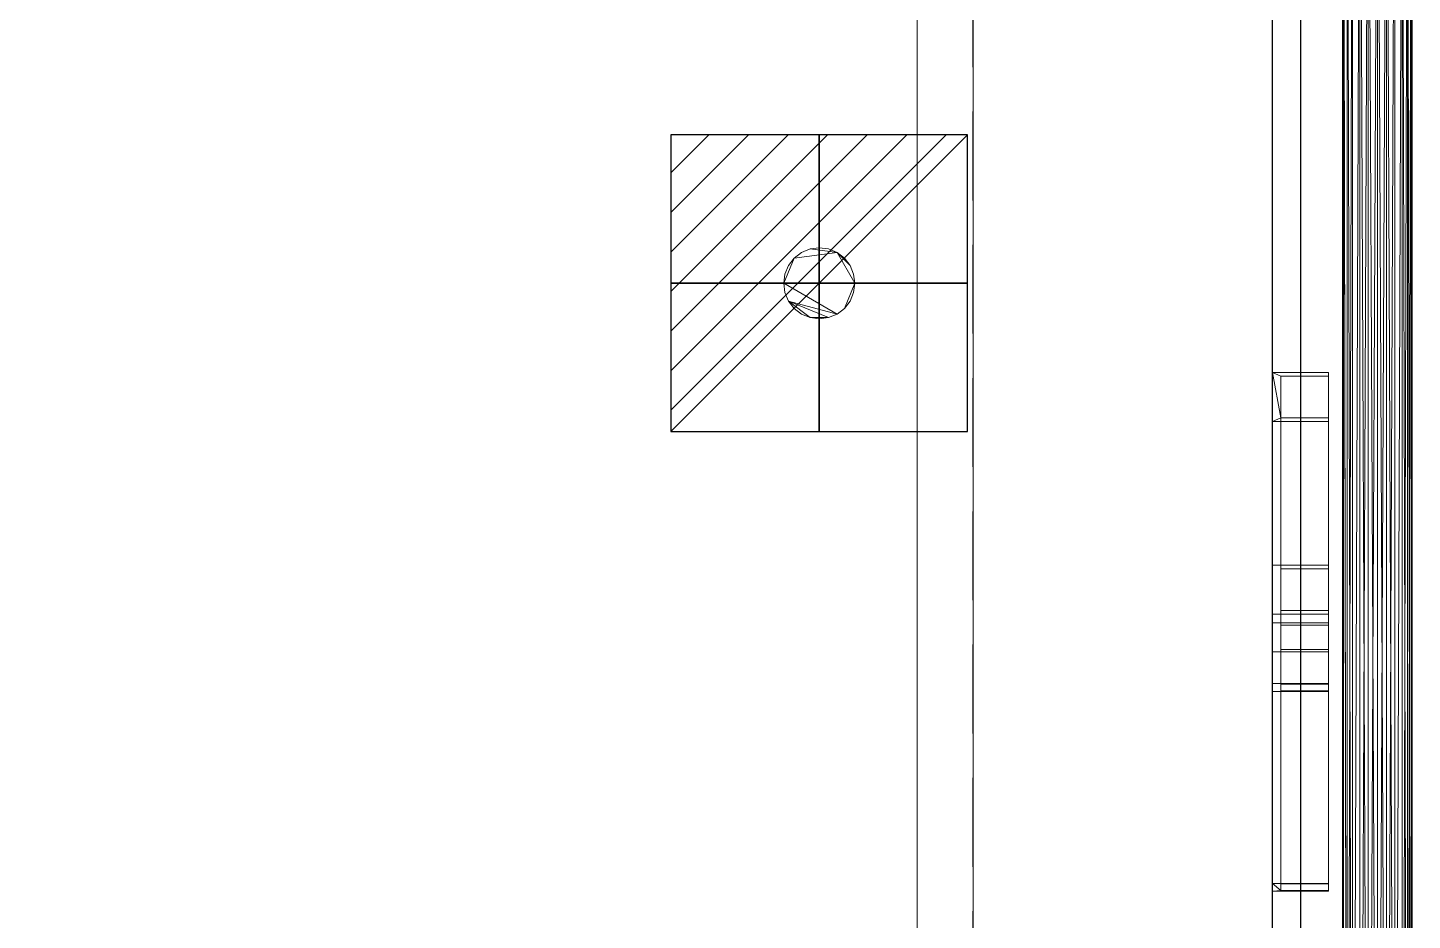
# Model space of a CAD drawing. Header units: millimetres. Extents: x -1 to 991, y -989 to 51.
# Drawn here: x 495 to 990, y -586.6 to -267.7 of the extents above; entities that cross this region are included whole.
import ezdxf

# ---------------------------------------------------------------- set-up
doc = ezdxf.new("R2010")
doc.units = ezdxf.units.MM
doc.linetypes.add('NASCOSTA', pattern=[9.525, 6.35, -3.175])
for name, color, linetype in [('IQ_200_2D', 1, 'Continuous'), ('IQ_200_3D', 1, 'Continuous'), ('IQ_204_2D', 7, 'Continuous'), ('IQ_CON_ELECTRICITY_INT', 7, 'Continuous')]:
    doc.layers.add(name, color=color, linetype=linetype)

# ---------------------------------------------------------------- blocks, each defined once
blk = doc.blocks.new('*X2')
at = {"color": 0}
for p, q in [((286.774344, 2204.447934), (296.618251, 2214.291842)), ((286.774344, 2205.862148), (295.204037, 2214.291842)), ((286.774344, 2207.276361), (293.789824, 2214.291842)), ((286.774344, 2208.690575), (292.37561, 2214.291842)), ((286.774344, 2210.104788), (290.961397, 2214.291842)), ((286.774344, 2211.519002), (289.547183, 2214.291842)), ((286.774344, 2212.933216), (288.13297, 2214.291842))]:
    blk.add_line(p, q, dxfattribs=at)
blk = doc.blocks.new('ELECTRICITY')
for p, q in [((2.121, 2.121), (-2.121, 2.121)), ((-2.121, 2.121), (-2.121, -2.121)), ((-2.121, -2.121), (2.121, 2.121)), ((2.121, -2.121), (2.121, 2.121)), ((-2.121, -2.121), (2.121, -2.121))]:
    blk.add_line(p, q)
at = {"extrusion": (-1, 0, 0)}
for p, q in [((0, -2.121, 2.121), (0, 2.121, 2.121)), ((0, 2.121, -2.121), (0, -2.121, -2.121)), ((0, 2.121, 2.121), (0, 2.121, -2.121)), ((0, 2.121, -2.121), (0, -2.121, 2.121)), ((0, -2.121, -2.121), (0, -2.121, 2.121))]:
    blk.add_line(p, q, dxfattribs=at)
at = {"extrusion": (0, -1, 0)}
for p, q in [((2.121, 0, 2.121), (-2.121, 0, 2.121)), ((-2.121, 0, -2.121), (2.121, 0, -2.121)), ((-2.121, 0, 2.121), (-2.121, 0, -2.121)), ((-2.121, 0, -2.121), (2.121, 0, 2.121)), ((2.121, 0, -2.121), (2.121, 0, 2.121))]:
    blk.add_line(p, q, dxfattribs=at)
at = {"xscale": 0.4000000000000909, "yscale": 0.4000000000000909, "zscale": 0.4000000000000909}
blk.add_blockref('*X2', (-116.831, -883.595), dxfattribs=at)
at = {"extrusion": (-1, 0, 0), "xscale": 0.3999999999999773, "yscale": 0.3999999999999773, "zscale": 0.3999999999999773}
blk.add_blockref('*X2', (-116.831, -883.595), dxfattribs=at)
at = {"extrusion": (0, -1, 0), "xscale": 0.4000000000000909, "yscale": 0.4000000000000909, "zscale": 0.4000000000000909}
blk.add_blockref('*X2', (-116.831, -883.595), dxfattribs=at)

msp = doc.modelspace()

# ---------------------------------------------------------------- linework, layer by layer
at = {"layer": 'IQ_200_2D'}
msp.add_line((950, -120), (950, -758), dxfattribs=at)
at = {"layer": 'IQ_204_2D', "linetype": 'NASCOSTA', "ltscale": 5}
msp.add_line((833, -758), (833, -120), dxfattribs=at)
at = {"layer": 'IQ_204_2D'}
for p, q in [((940, -748), (940, -120)), ((965, -127.51), (965, -855.94)), ((990, -857.92), (990, -126.56))]:
    msp.add_line(p, q, dxfattribs=at)

# ---------------------------------------------------------------- block references
at = {"layer": 'IQ_CON_ELECTRICITY_INT', "xscale": 25, "yscale": 25, "zscale": 25}
msp.add_blockref('ELECTRICITY', (778, -359), dxfattribs=at)

# ---------------------------------------------------------------- meshes
at = {"layer": 'IQ_200_3D', "lineweight": 9}
mesh = msp.add_polyface(dxfattribs=at)
corners = [(177, -66, 220), (177, -738, 220), (813, -738, 220), (813, -66, 220)]
mesh.append_faces([[corners[k] for k in face] for face in [(0, 1, 2, 3)]])
mesh = msp.add_polyface(dxfattribs=at)
corners = [(813, -738, 200), (177, -738, 200), (177, -66, 200), (813, -66, 200)]
mesh.append_faces([[corners[k] for k in face] for face in [(0, 1, 2, 3)]])
mesh = msp.add_polyface(dxfattribs=at)
corners = [(813, -738, 220), (813, -738, 200), (813, -66, 200), (813, -66, 220)]
mesh.append_faces([[corners[k] for k in face] for face in [(0, 1, 2, 3)]])
mesh = msp.add_polyface(dxfattribs=at)
corners = [(950, -120, 875), (40, -120, 875), (40, -758, 875), (950, -758, 875)]
mesh.append_faces([[corners[k] for k in face] for face in [(0, 1, 2, 3)]])
mesh = msp.add_polyface(dxfattribs=at)
corners = [(40, -758, 800), (40, -120, 800), (950, -120, 800), (950, -758, 800)]
mesh.append_faces([[corners[k] for k in face] for face in [(0, 1, 2, 3)]])
mesh = msp.add_polyface(dxfattribs=at)
corners = [(940, -120, 1527), (50, -120, 1527), (50, -748, 1527), (940, -748, 1527)]
mesh.append_faces([[corners[k] for k in face] for face in [(0, 1, 2, 3)]])
mesh = msp.add_polyface(dxfattribs=at)
corners = [(50, -748, 875), (50, -120, 875), (940, -120, 875), (940, -748, 875)]
mesh.append_faces([[corners[k] for k in face] for face in [(0, 1, 2, 3)]])
mesh = msp.add_polyface(dxfattribs=at)
corners = [(940, -120, 1567), (50, -120, 1567), (50, -748, 1567), (940, -748, 1567)]
mesh.append_faces([[corners[k] for k in face] for face in [(0, 1, 2, 3)]])
mesh = msp.add_polyface(dxfattribs=at)
corners = [(50, -748, 1527), (50, -120, 1527), (940, -120, 1527), (940, -748, 1527)]
mesh.append_faces([[corners[k] for k in face] for face in [(0, 1, 2, 3)]])
mesh = msp.add_polyface(dxfattribs=at)
corners = [(833, -120, 800), (157, -120, 800), (157, -658, 800), (833, -658, 800)]
mesh.append_faces([[corners[k] for k in face] for face in [(0, 1, 2, 3)]])
mesh = msp.add_polyface(dxfattribs=at)
corners = [(157, -658, 220), (157, -120, 220), (833, -120, 220), (833, -658, 220)]
mesh.append_faces([[corners[k] for k in face] for face in [(0, 1, 2, 3)]])
mesh = msp.add_polyface(dxfattribs=at)
corners = [(833, -658, 800), (833, -658, 220), (833, -120, 220), (833, -120, 800)]
mesh.append_faces([[corners[k] for k in face] for face in [(0, 1, 2, 3)]])
mesh = msp.add_polyface(dxfattribs=at)
corners = [(940, -748, 1527), (940, -748, 875), (940, -120, 875), (940, -120, 1527)]
mesh.append_faces([[corners[k] for k in face] for face in [(0, 1, 2, 3)]])
mesh = msp.add_polyface(dxfattribs=at)
corners = [(940, -748, 1567), (940, -748, 1527), (940, -120, 1527), (940, -120, 1567)]
mesh.append_faces([[corners[k] for k in face] for face in [(0, 1, 2, 3)]])
mesh = msp.add_polyface(dxfattribs=at)
corners = [(950, -758, 875), (950, -758, 800), (950, -120, 800), (950, -120, 875)]
mesh.append_faces([[corners[k] for k in face] for face in [(0, 1, 2, 3)]])
mesh = msp.add_polyface(dxfattribs=at)
corners = [(990, -130.95, 1378.11), (990, -854.54, 1025.7), (989.57, -853.13, 1022.79), (988.33, -851.81, 1020.08), (986.34, -850.67, 1017.76), (983.75, -849.8, 1015.97), (980.74, -849.26, 1014.85), (977.5, -849.07, 1014.47), (974.26, -849.26, 1014.85), (971.25, -849.8, 1015.97), (968.66, -850.67, 1017.76), (966.67, -851.81, 1020.08), (965.43, -853.13, 1022.79), (965, -854.54, 1025.7), (965, -130.95, 1378.11), (965.43, -129.54, 1375.2), (966.67, -128.22, 1372.49), (968.66, -127.08, 1370.16), (971.25, -126.21, 1368.37), (974.26, -125.67, 1367.25), (977.5, -125.48, 1366.87), (980.74, -125.67, 1367.25), (983.75, -126.21, 1368.37), (986.34, -127.08, 1370.16), (988.33, -128.22, 1372.49), (989.57, -129.54, 1375.2)]
mesh.append_faces([[corners[k] for k in face] for face in [(1, 25, 0), (14, 12, 13)]], dxfattribs={"vtx0": -1})
mesh.append_faces([[corners[k] for k in face] for face in [(3, 24, 2), (8, 19, 7)]], dxfattribs={"vtx0": -1, "vtx1": -1})
mesh.append_faces([[corners[k] for k in face] for face in [(25, 1, 2), (21, 5, 6), (2, 24, 25), (3, 23, 24), (6, 20, 21), (18, 8, 9), (15, 11, 12), (8, 18, 19), (7, 19, 20), (10, 16, 17), (12, 14, 15)]], dxfattribs={"vtx0": -1, "vtx2": -1})
mesh.append_faces([[corners[k] for k in face] for face in [(3, 4, 23), (21, 22, 5), (6, 7, 20), (10, 11, 16), (15, 16, 11)]], dxfattribs={"vtx1": -1, "vtx2": -1})
mesh.append_faces([[corners[k] for k in face] for face in [(4, 5, 22, 23), (9, 10, 17, 18)]], dxfattribs={"vtx1": -1, "vtx3": -1})
mesh = msp.add_polyface(dxfattribs=at)
corners = [(990, -854.54, 1025.7), (990, -130.95, 1378.11), (989.57, -132.37, 1381.02), (988.33, -133.69, 1383.73), (986.34, -134.82, 1386.05), (983.75, -135.69, 1387.84), (980.74, -136.24, 1388.96), (977.5, -136.43, 1389.35), (974.26, -136.24, 1388.96), (971.25, -135.69, 1387.84), (968.66, -134.82, 1386.05), (966.67, -133.69, 1383.73), (965.43, -132.37, 1381.02), (965, -130.95, 1378.11), (965, -854.54, 1025.7), (965.43, -855.96, 1028.61), (966.67, -857.28, 1031.32), (968.66, -858.41, 1033.65), (971.25, -859.28, 1035.44), (974.26, -859.83, 1036.56), (977.5, -860.02, 1036.94), (980.74, -859.83, 1036.56), (983.75, -859.28, 1035.44), (986.34, -858.41, 1033.65), (988.33, -857.28, 1031.32), (989.57, -855.96, 1028.61)]
mesh.append_faces([[corners[k] for k in face] for face in [(1, 25, 0)]], dxfattribs={"vtx0": -1})
mesh.append_faces([[corners[k] for k in face] for face in [(12, 16, 11), (23, 4, 22), (21, 6, 20)]], dxfattribs={"vtx0": -1, "vtx1": -1})
mesh.append_faces([[corners[k] for k in face] for face in [(16, 10, 11), (17, 9, 10), (19, 7, 8), (5, 21, 22), (2, 24, 25), (21, 5, 6), (20, 6, 7), (22, 4, 5), (23, 3, 4), (25, 1, 2)]], dxfattribs={"vtx0": -1, "vtx2": -1})
mesh.append_faces([[corners[k] for k in face] for face in [(15, 16, 12), (14, 15, 12), (18, 19, 8), (17, 18, 9), (16, 17, 10), (8, 9, 18), (19, 20, 7), (23, 24, 3), (2, 3, 24)]], dxfattribs={"vtx1": -1, "vtx2": -1})
mesh.append_faces([[corners[k] for k in face] for face in [(12, 13, 14)]], dxfattribs={"vtx2": -1})
mesh = msp.add_polyface(dxfattribs=at)
corners = [(778, -346.3, 200), (774.71, -346.73, 200), (771.65, -348, 200), (769.02, -350.02, 200), (767, -352.65, 200), (765.73, -355.71, 200), (765.3, -359, 200), (765.73, -362.29, 200), (767, -365.35, 200), (769.02, -367.98, 200), (771.65, -370, 200), (774.71, -371.27, 200), (778, -371.7, 200), (781.29, -371.27, 200), (784.35, -370, 200), (786.98, -367.98, 200), (789, -365.35, 200), (790.27, -362.29, 200), (790.7, -359, 200), (790.27, -355.71, 200), (789, -352.65, 200), (786.98, -350.02, 200), (784.35, -348, 200), (781.29, -346.73, 200)]
mesh.append_faces([[corners[k] for k in face] for face in [(22, 20, 21)]], dxfattribs={"vtx0": -1})
mesh.append_faces([[corners[k] for k in face] for face in [(22, 3, 6, 18)]], dxfattribs={"vtx0": -1, "vtx1": -1, "vtx2": -1, "vtx3": -1})
mesh.append_faces([[corners[k] for k in face] for face in [(8, 11, 13, 14), (18, 6, 14, 15)]], dxfattribs={"vtx0": -1, "vtx1": -1, "vtx3": -1})
mesh.append_faces([[corners[k] for k in face] for face in [(10, 11, 8, 9), (0, 1, 22, 23)]], dxfattribs={"vtx1": -1})
mesh.append_faces([[corners[k] for k in face] for face in [(11, 12, 13)]], dxfattribs={"vtx2": -1})
mesh.append_faces([[corners[k] for k in face] for face in [(6, 7, 8, 14), (1, 2, 3, 22), (18, 19, 20, 22)]], dxfattribs={"vtx2": -1, "vtx3": -1})
mesh.append_faces([[corners[k] for k in face] for face in [(3, 4, 5, 6), (15, 16, 17, 18)]], dxfattribs={"vtx3": -1})
mesh = msp.add_polyface(dxfattribs=at)
corners = [(778, -346.3, 194.6), (781.29, -346.73, 194.6), (784.35, -348, 194.6), (786.98, -350.02, 194.6), (789, -352.65, 194.6), (790.27, -355.71, 194.6), (790.7, -359, 194.6), (790.27, -362.29, 194.6), (789, -365.35, 194.6), (786.98, -367.98, 194.6), (784.35, -370, 194.6), (781.29, -371.27, 194.6), (778, -371.7, 194.6), (774.71, -371.27, 194.6), (771.65, -370, 194.6), (769.02, -367.98, 194.6), (767, -365.35, 194.6), (765.73, -362.29, 194.6), (765.3, -359, 194.6), (765.73, -355.71, 194.6), (767, -352.65, 194.6), (769.02, -350.02, 194.6), (771.65, -348, 194.6), (774.71, -346.73, 194.6)]
mesh.append_faces([[corners[k] for k in face] for face in [(4, 2, 3), (16, 13, 14, 15)]], dxfattribs={"vtx0": -1})
mesh.append_faces([[corners[k] for k in face] for face in [(11, 16, 10)]], dxfattribs={"vtx0": -1, "vtx1": -1})
mesh.append_faces([[corners[k] for k in face] for face in [(10, 18, 6, 9)]], dxfattribs={"vtx0": -1, "vtx1": -1, "vtx2": -1})
mesh.append_faces([[corners[k] for k in face] for face in [(2, 6, 18, 21)]], dxfattribs={"vtx0": -1, "vtx1": -1, "vtx2": -1, "vtx3": -1})
mesh.append_faces([[corners[k] for k in face] for face in [(7, 8, 9, 6), (0, 1, 2, 23), (19, 20, 21, 18)]], dxfattribs={"vtx2": -1})
mesh.append_faces([[corners[k] for k in face] for face in [(4, 5, 6, 2), (11, 12, 13, 16), (16, 17, 18, 10), (21, 22, 23, 2)]], dxfattribs={"vtx2": -1, "vtx3": -1})
mesh = msp.add_polyface(dxfattribs=at)
corners = [(778, -346.3, 194.6), (774.71, -346.73, 194.6), (771.65, -348, 194.6), (769.02, -350.02, 194.6), (767, -352.65, 194.6), (765.73, -355.71, 194.6), (765.3, -359, 194.6), (765.73, -362.29, 194.6), (767, -365.35, 194.6), (769.02, -367.98, 194.6), (771.65, -370, 194.6), (774.71, -371.27, 194.6), (778, -371.7, 194.6), (778, -371.7, 200), (774.71, -371.27, 200), (771.65, -370, 200), (769.02, -367.98, 200), (767, -365.35, 200), (765.73, -362.29, 200), (765.3, -359, 200), (765.73, -355.71, 200), (767, -352.65, 200), (769.02, -350.02, 200), (771.65, -348, 200), (774.71, -346.73, 200), (778, -346.3, 200)]
mesh.append_faces([[corners[k] for k in face] for face in [(13, 14, 11, 12), (0, 1, 24, 25)]], dxfattribs={"vtx1": -1})
mesh.append_faces([[corners[k] for k in face] for face in [(14, 15, 10, 11), (16, 17, 8, 9), (15, 16, 9, 10), (17, 18, 7, 8), (6, 7, 18, 19), (19, 20, 5, 6), (20, 21, 4, 5), (22, 23, 2, 3), (21, 22, 3, 4), (23, 24, 1, 2)]], dxfattribs={"vtx1": -1, "vtx3": -1})
mesh = msp.add_polyface(dxfattribs=at)
corners = [(778, -371.7, 194.6), (781.29, -371.27, 194.6), (784.35, -370, 194.6), (786.98, -367.98, 194.6), (789, -365.35, 194.6), (790.27, -362.29, 194.6), (790.7, -359, 194.6), (790.27, -355.71, 194.6), (789, -352.65, 194.6), (786.98, -350.02, 194.6), (784.35, -348, 194.6), (781.29, -346.73, 194.6), (778, -346.3, 194.6), (778, -346.3, 200), (781.29, -346.73, 200), (784.35, -348, 200), (786.98, -350.02, 200), (789, -352.65, 200), (790.27, -355.71, 200), (790.7, -359, 200), (790.27, -362.29, 200), (789, -365.35, 200), (786.98, -367.98, 200), (784.35, -370, 200), (781.29, -371.27, 200), (778, -371.7, 200)]
mesh.append_faces([[corners[k] for k in face] for face in [(13, 14, 11, 12), (0, 1, 24, 25)]], dxfattribs={"vtx1": -1})
mesh.append_faces([[corners[k] for k in face] for face in [(14, 15, 10, 11), (16, 17, 8, 9), (15, 16, 9, 10), (17, 18, 7, 8), (6, 7, 18, 19), (19, 20, 5, 6), (20, 21, 4, 5), (22, 23, 2, 3), (21, 22, 3, 4), (23, 24, 1, 2)]], dxfattribs={"vtx1": -1, "vtx3": -1})
mesh = msp.add_polyface(dxfattribs=at)
corners = [(940, -390.9, 1226.76), (940, -408.42, 1262.72), (960, -408.42, 1262.72), (960, -407.1, 1260.03), (943, -407.1, 1260.03), (943, -392.21, 1229.46), (960, -392.21, 1229.46), (960, -390.9, 1226.76)]
mesh.append_faces([[corners[k] for k in face] for face in [(4, 1, 2, 3)]], dxfattribs={"vtx0": -1})
mesh.append_faces([[corners[k] for k in face] for face in [(7, 0, 5, 6)]], dxfattribs={"vtx1": -1})
mesh.append_faces([[corners[k] for k in face] for face in [(4, 5, 0), (0, 1, 4)]], dxfattribs={"vtx1": -1, "vtx2": -1})
mesh = msp.add_polyface(dxfattribs=at)
corners = [(960, -390.9, 1226.76), (960, -459.73, 1193.24), (940, -459.73, 1193.24), (940, -390.9, 1226.76)]
mesh.append_faces([[corners[k] for k in face] for face in [(0, 1, 2, 3)]])
mesh = msp.add_polyface(dxfattribs=at)
corners = [(940, -390.9, 1226.76), (940, -459.73, 1193.24), (940, -480.36, 1185.54), (940, -502.07, 1181.91), (940, -573.45, 1176.92), (940, -576.24, 1216.82), (940, -504.86, 1221.81), (940, -490.7, 1224.18), (940, -477.25, 1229.2), (940, -408.42, 1262.72)]
mesh.append_faces([[corners[k] for k in face] for face in [(3, 6, 7, 2)]], dxfattribs={"vtx0": -1, "vtx2": -1})
mesh.append_faces([[corners[k] for k in face] for face in [(5, 6, 3, 4)]], dxfattribs={"vtx1": -1})
mesh.append_faces([[corners[k] for k in face] for face in [(7, 8, 1, 2)]], dxfattribs={"vtx1": -1, "vtx3": -1})
mesh.append_faces([[corners[k] for k in face] for face in [(9, 0, 1, 8)]], dxfattribs={"vtx2": -1})
mesh = msp.add_polyface(dxfattribs=at)
corners = [(960, -390.9, 1226.76), (960, -392.21, 1229.46), (960, -461.05, 1195.93), (960, -481.13, 1188.44), (960, -502.27, 1184.9), (960, -573.66, 1179.91), (960, -573.45, 1176.92), (960, -502.07, 1181.91), (960, -480.36, 1185.54), (960, -459.73, 1193.24)]
mesh.append_faces([[corners[k] for k in face] for face in [(4, 7, 8, 3)]], dxfattribs={"vtx0": -1, "vtx2": -1})
mesh.append_faces([[corners[k] for k in face] for face in [(8, 9, 2, 3)]], dxfattribs={"vtx1": -1, "vtx3": -1})
mesh.append_faces([[corners[k] for k in face] for face in [(5, 6, 7, 4)]], dxfattribs={"vtx2": -1})
mesh.append_faces([[corners[k] for k in face] for face in [(9, 0, 1, 2)]], dxfattribs={"vtx3": -1})
mesh = msp.add_polyface(dxfattribs=at)
corners = [(943, -407.1, 1260.03), (943, -475.93, 1226.5), (943, -489.92, 1221.28), (943, -504.65, 1218.82), (943, -576.03, 1213.83), (943, -573.66, 1179.91), (943, -502.27, 1184.9), (943, -481.13, 1188.44), (943, -461.05, 1195.93), (943, -392.21, 1229.46)]
mesh.append_faces([[corners[k] for k in face] for face in [(6, 3, 4, 5)]], dxfattribs={"vtx0": -1})
mesh.append_faces([[corners[k] for k in face] for face in [(8, 1, 2, 7)]], dxfattribs={"vtx0": -1, "vtx2": -1})
mesh.append_faces([[corners[k] for k in face] for face in [(6, 7, 2, 3)]], dxfattribs={"vtx1": -1, "vtx3": -1})
mesh.append_faces([[corners[k] for k in face] for face in [(8, 9, 0, 1)]], dxfattribs={"vtx3": -1})
mesh = msp.add_polyface(dxfattribs=at)
corners = [(943, -392.21, 1229.46), (943, -461.05, 1195.93), (960, -461.05, 1195.93), (960, -392.21, 1229.46)]
mesh.append_faces([[corners[k] for k in face] for face in [(0, 1, 2, 3)]])
mesh = msp.add_polyface(dxfattribs=at)
corners = [(940, -408.42, 1262.72), (940, -477.25, 1229.2), (960, -477.25, 1229.2), (960, -408.42, 1262.72)]
mesh.append_faces([[corners[k] for k in face] for face in [(0, 1, 2, 3)]])
mesh = msp.add_polyface(dxfattribs=at)
corners = [(960, -407.1, 1260.03), (960, -475.93, 1226.5), (943, -475.93, 1226.5), (943, -407.1, 1260.03)]
mesh.append_faces([[corners[k] for k in face] for face in [(0, 1, 2, 3)]])
mesh = msp.add_polyface(dxfattribs=at)
corners = [(960, -407.1, 1260.03), (960, -408.42, 1262.72), (960, -477.25, 1229.2), (960, -490.7, 1224.18), (960, -504.86, 1221.81), (960, -576.24, 1216.82), (960, -576.03, 1213.83), (960, -504.65, 1218.82), (960, -489.92, 1221.28), (960, -475.93, 1226.5)]
mesh.append_faces([[corners[k] for k in face] for face in [(4, 7, 8, 3)]], dxfattribs={"vtx0": -1, "vtx2": -1})
mesh.append_faces([[corners[k] for k in face] for face in [(8, 9, 2, 3)]], dxfattribs={"vtx1": -1, "vtx3": -1})
mesh.append_faces([[corners[k] for k in face] for face in [(5, 6, 7, 4)]], dxfattribs={"vtx2": -1})
mesh.append_faces([[corners[k] for k in face] for face in [(9, 0, 1, 2)]], dxfattribs={"vtx3": -1})
mesh = msp.add_polyface(dxfattribs=at)
corners = [(940, -502.07, 1181.91), (940, -480.36, 1185.54), (940, -459.73, 1193.24), (960, -459.73, 1193.24), (960, -480.36, 1185.54), (960, -502.07, 1181.91)]
mesh.append_faces([[corners[k] for k in face] for face in [(0, 1, 4, 5)]], dxfattribs={"vtx1": -1})
mesh.append_faces([[corners[k] for k in face] for face in [(2, 3, 4, 1)]], dxfattribs={"vtx2": -1})
mesh = msp.add_polyface(dxfattribs=at)
corners = [(960, -502.27, 1184.9), (960, -481.13, 1188.44), (960, -461.05, 1195.93), (943, -461.05, 1195.93), (943, -481.13, 1188.44), (943, -502.27, 1184.9)]
mesh.append_faces([[corners[k] for k in face] for face in [(1, 4, 5, 0)]], dxfattribs={"vtx0": -1})
mesh.append_faces([[corners[k] for k in face] for face in [(1, 2, 3, 4)]], dxfattribs={"vtx3": -1})
mesh = msp.add_polyface(dxfattribs=at)
corners = [(960, -504.86, 1221.81), (960, -490.7, 1224.18), (960, -477.25, 1229.2), (940, -477.25, 1229.2), (940, -490.7, 1224.18), (940, -504.86, 1221.81)]
mesh.append_faces([[corners[k] for k in face] for face in [(1, 4, 5, 0)]], dxfattribs={"vtx0": -1})
mesh.append_faces([[corners[k] for k in face] for face in [(1, 2, 3, 4)]], dxfattribs={"vtx3": -1})
mesh = msp.add_polyface(dxfattribs=at)
corners = [(943, -504.65, 1218.82), (943, -489.92, 1221.28), (943, -475.93, 1226.5), (960, -475.93, 1226.5), (960, -489.92, 1221.28), (960, -504.65, 1218.82)]
mesh.append_faces([[corners[k] for k in face] for face in [(0, 1, 4, 5)]], dxfattribs={"vtx1": -1})
mesh.append_faces([[corners[k] for k in face] for face in [(2, 3, 4, 1)]], dxfattribs={"vtx2": -1})
mesh = msp.add_polyface(dxfattribs=at)
corners = [(960, -502.07, 1181.91), (960, -573.45, 1176.92), (940, -573.45, 1176.92), (940, -502.07, 1181.91)]
mesh.append_faces([[corners[k] for k in face] for face in [(0, 1, 2, 3)]])
mesh = msp.add_polyface(dxfattribs=at)
corners = [(940, -504.86, 1221.81), (940, -576.24, 1216.82), (960, -576.24, 1216.82), (960, -504.86, 1221.81)]
mesh.append_faces([[corners[k] for k in face] for face in [(0, 1, 2, 3)]])
mesh = msp.add_polyface(dxfattribs=at)
corners = [(943, -502.27, 1184.9), (943, -573.66, 1179.91), (960, -573.66, 1179.91), (960, -502.27, 1184.9)]
mesh.append_faces([[corners[k] for k in face] for face in [(0, 1, 2, 3)]])
mesh = msp.add_polyface(dxfattribs=at)
corners = [(960, -504.65, 1218.82), (960, -576.03, 1213.83), (943, -576.03, 1213.83), (943, -504.65, 1218.82)]
mesh.append_faces([[corners[k] for k in face] for face in [(0, 1, 2, 3)]])
mesh = msp.add_polyface(dxfattribs=at)
corners = [(940, -576.24, 1216.82), (940, -573.45, 1176.92), (960, -573.45, 1176.92), (960, -573.66, 1179.91), (943, -573.66, 1179.91), (943, -576.03, 1213.83), (960, -576.03, 1213.83), (960, -576.24, 1216.82)]
mesh.append_faces([[corners[k] for k in face] for face in [(4, 1, 2, 3)]], dxfattribs={"vtx0": -1})
mesh.append_faces([[corners[k] for k in face] for face in [(1, 4, 5), (5, 0, 1)]], dxfattribs={"vtx0": -1, "vtx2": -1})
mesh.append_faces([[corners[k] for k in face] for face in [(7, 0, 5, 6)]], dxfattribs={"vtx1": -1})

doc.saveas('drawing.dxf')
